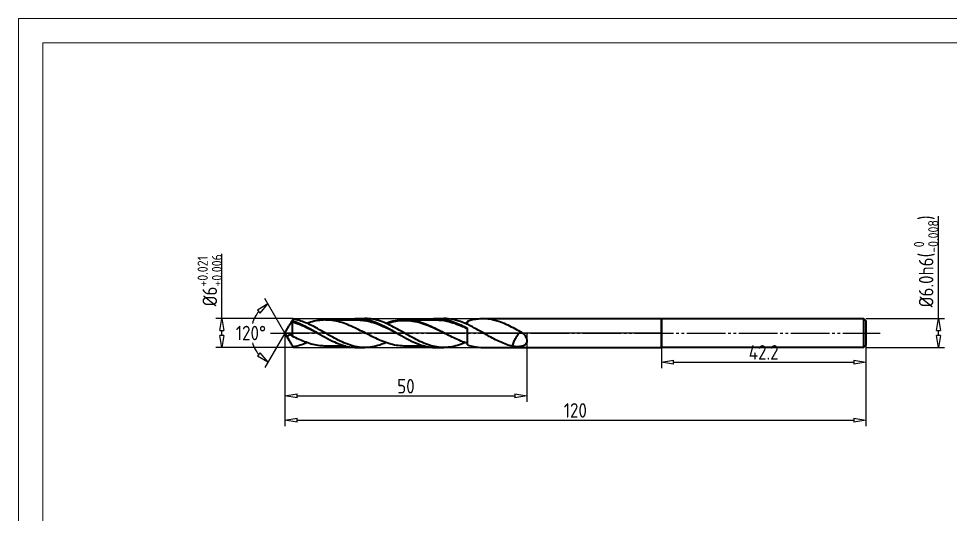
# Model space of a CAD drawing. Header units: millimetres. Extents: x 3470 to 3767, y 1233 to 1443.
# Drawn here: x 3475.4 to 3667.9, y 1335 to 1437.5 of the extents above; entities that cross this region are included whole.
import ezdxf
from ezdxf.enums import TextEntityAlignment as Align

# ---------------------------------------------------------------- set-up
doc = ezdxf.new("R2010")
doc.units = ezdxf.units.MM
doc.linetypes.add('JIS_09_08', pattern=[10.75, 8, -0.55, 0.55, -0.55, 0.55, -0.55])
for name, color, linetype in [('中心线', 2, 'JIS_09_08'), ('图框', 7, 'Continuous'), ('标注', 3, 'Continuous')]:
    doc.layers.add(name, color=color, linetype=linetype)
doc.layers.add('轮廓', color=4, linetype='Continuous', lineweight=35)
doc.styles.add('工程字', font='gbenor.shx', dxfattribs={"bigfont": 'gbcbig.shx'})
doc.styles.add('样式 1', font='simsunb.ttf')
doc.dimstyles.new('ZQH', dxfattribs={"dimtxt": 3, "dimasz": 2.5, "dimexe": 1.25, "dimexo": 0, "dimgap": 0.5, "dimtad": 1, "dimdec": 3, "dimdsep": 46, "dimtxsty": '工程字', "dimblk": 'CLOSEDBLANK', "dimcen": -0.8, "dimclrd": 3, "dimclre": 3, "dimclrt": 3, "dimadec": 1, "dimazin": 2, "dimtfac": 1, "dimtdec": 3, "dimtofl": 0, "dimtmove": 0, "dimatfit": 3, "dimldrblk": 'CLOSEDBLANK', "dimfxl": 1, "dimtolj": 1, "dimtzin": 0, "dimarcsym": 0})
doc.dimstyles.new('ZQV', dxfattribs={"dimtxt": 3, "dimasz": 2.5, "dimexe": 1.25, "dimexo": 0, "dimgap": 0.5, "dimtad": 1, "dimtih": 1, "dimtoh": 1, "dimdec": 3, "dimdsep": 46, "dimtxsty": '工程字', "dimblk": 'CLOSEDBLANK', "dimcen": -0.8, "dimclrd": 3, "dimclre": 3, "dimclrt": 3, "dimadec": 1, "dimazin": 2, "dimtfac": 1, "dimtdec": 3, "dimtofl": 0, "dimtmove": 0, "dimatfit": 3, "dimldrblk": 'CLOSEDBLANK', "dimfxl": 1, "dimtolj": 1, "dimtzin": 0, "dimarcsym": 0})

# ---------------------------------------------------------------- blocks, each defined once
blk = doc.blocks.new('TYFrame')
at = {"layer": '图框', "lineweight": 9}
for p, q in [((5, 5), (5, 205)), ((5, 205), (292, 205)), ((10, 10), (10, 200)), ((10, 200), (287, 200))]:
    blk.add_line(p, q, dxfattribs=at)
at = {"layer": '图框', "style": '样式 1', "flags": 1}
for tag, height, p in [('被加工材料', 1.2, (258.35, 62.06)), ('工件类型', 1.2, (258.35, 58.88)), ('刀具材料', 1.2, (258.35, 55.95)), ('冷却', 1.2, (258.35, 52.93)), ('涂层', 1.2, (258.35, 49.72)), ('孔公差', 1.2, (258.35, 46.73)), ('通孔', 1.2, (258.35, 43.61)), ('设计', 1.73, (215.5, 38.5)), ('刀具名称', 1.73, (264.42, 38.5)), ('设计日期', 1.73, (215.5, 30)), ('刀具编号', 1.73, (264.42, 30)), ('客户名称', 1.73, (264.42, 23.5)), ('审核', 1.73, (215.5, 21.8)), ('客户编号', 1.73, (264.42, 20)), ('审核日期', 1.73, (215.5, 14)), ('图号', 1.73, (264.42, 14, 30))]:
    blk.add_attdef(tag, text='', height=height, dxfattribs=at).set_placement(p, align=Align.MIDDLE_CENTER)
blk = doc.blocks.new('_ClosedBlank')
at = {"color": 0, "linetype": 'ByBlock', "lineweight": -2}
for p, q in [((-1, 0.167), (0, 0)), ((-1, 0.167), (-1, -0.167)), ((0, 0), (-1, -0.167))]:
    blk.add_line(p, q, dxfattribs=at)
blk = doc.blocks.new('*D7')
at = {"layer": 'Defpoints', "color": 0, "transparency": 16777216}
for p in [(3608.25, 1372.54), (3650.45, 1372.54), (3650.45, 1366.54)]:
    blk.add_point(p, dxfattribs=at)
at = {"layer": '标注', "color": 3, "lineweight": -2, "transparency": 16777216}
for p, q in [((3608.25, 1372.54), (3608.25, 1365.29)), ((3650.45, 1372.54), (3650.45, 1365.29)), ((3610.75, 1366.54), (3647.95, 1366.54))]:
    blk.add_line(p, q, dxfattribs=at)
at = {"layer": '标注', "color": 3, "lineweight": -2, "transparency": 16777216, "xscale": 2.5, "yscale": 2.5, "zscale": 2.5, "rotation": 180}
blk.add_blockref('_ClosedBlank', (3608.25, 1366.54), dxfattribs=at)
at = {"layer": '标注', "color": 3, "lineweight": -2, "transparency": 16777216, "xscale": 2.5, "yscale": 2.5, "zscale": 2.5}
blk.add_blockref('_ClosedBlank', (3650.45, 1366.54), dxfattribs=at)
at = {"layer": '标注', "color": 3, "transparency": 16777216, "insert": (3629.35, 1368.54), "char_height": 3, "attachment_point": 5, "style": '工程字'}
blk.add_mtext('\\A1;42.2', dxfattribs=at)
blk = doc.blocks.new('*D8')
at = {"layer": 'Defpoints', "color": 0, "transparency": 16777216}
for p in [(3650.45, 1375.54), (3665.45, 1375.54), (3650.45, 1369.54)]:
    blk.add_point(p, dxfattribs=at)
at = {"layer": '标注', "color": 3, "lineweight": -2, "transparency": 16777216}
for p, q in [((3665.45, 1375.54), (3665.45, 1396.68)), ((3650.45, 1375.54), (3666.7, 1375.54)), ((3665.45, 1372.04), (3665.45, 1373.04)), ((3650.45, 1369.54), (3666.7, 1369.54))]:
    blk.add_line(p, q, dxfattribs=at)
at = {"layer": '标注', "color": 3, "lineweight": -2, "transparency": 16777216, "xscale": 2.5, "yscale": 2.5, "zscale": 2.5}
for p, rotation in [((3665.45, 1375.54), 90), ((3665.45, 1369.54), 270)]:
    blk.add_blockref('_ClosedBlank', p, dxfattribs=dict(at, rotation=rotation))
at = {"layer": '标注', "color": 3, "transparency": 16777216, "insert": (3662.91, 1387.36), "char_height": 3, "attachment_point": 5, "rotation": 90, "style": '工程字'}
blk.add_mtext('\\A1;%%C6.0h6({\\H0.7x;\\S 0^ -0.008;})', dxfattribs=at)
blk = doc.blocks.new('*D9')
at = {"layer": 'Defpoints', "color": 0, "transparency": 16777216}
for p in [(3530.45, 1372.54), (3580.45, 1372.54), (3580.45, 1359.54)]:
    blk.add_point(p, dxfattribs=at)
at = {"layer": '标注', "color": 3, "lineweight": -2, "transparency": 16777216}
for p, q in [((3530.45, 1372.54), (3530.45, 1358.29)), ((3580.45, 1372.54), (3580.45, 1358.29)), ((3532.95, 1359.54), (3577.95, 1359.54))]:
    blk.add_line(p, q, dxfattribs=at)
at = {"layer": '标注', "color": 3, "lineweight": -2, "transparency": 16777216, "xscale": 2.5, "yscale": 2.5, "zscale": 2.5, "rotation": 180}
blk.add_blockref('_ClosedBlank', (3530.45, 1359.54), dxfattribs=at)
at = {"layer": '标注', "color": 3, "lineweight": -2, "transparency": 16777216, "xscale": 2.5, "yscale": 2.5, "zscale": 2.5}
blk.add_blockref('_ClosedBlank', (3580.45, 1359.54), dxfattribs=at)
at = {"layer": '标注', "color": 3, "transparency": 16777216, "insert": (3555.45, 1361.54), "char_height": 3, "attachment_point": 5, "style": '工程字'}
blk.add_mtext('\\A1;50', dxfattribs=at)
blk = doc.blocks.new('*D10')
at = {"layer": 'Defpoints', "color": 0, "transparency": 16777216}
for p in [(3530.45, 1372.54), (3650.45, 1372.54), (3650.45, 1354.54)]:
    blk.add_point(p, dxfattribs=at)
at = {"layer": '标注', "color": 3, "lineweight": -2, "transparency": 16777216}
for p, q in [((3530.45, 1372.54), (3530.45, 1353.29)), ((3650.45, 1372.54), (3650.45, 1353.29)), ((3532.95, 1354.54), (3647.95, 1354.54))]:
    blk.add_line(p, q, dxfattribs=at)
at = {"layer": '标注', "color": 3, "lineweight": -2, "transparency": 16777216, "xscale": 2.5, "yscale": 2.5, "zscale": 2.5, "rotation": 180}
blk.add_blockref('_ClosedBlank', (3530.45, 1354.54), dxfattribs=at)
at = {"layer": '标注', "color": 3, "lineweight": -2, "transparency": 16777216, "xscale": 2.5, "yscale": 2.5, "zscale": 2.5}
blk.add_blockref('_ClosedBlank', (3650.45, 1354.54), dxfattribs=at)
at = {"layer": '标注', "color": 3, "transparency": 16777216, "insert": (3590.45, 1356.54), "char_height": 3, "attachment_point": 5, "style": '工程字'}
blk.add_mtext('\\A1;120', dxfattribs=at)
blk = doc.blocks.new('*D11')
at = {"layer": 'Defpoints', "color": 0, "transparency": 16777216}
for p in [(3532.18, 1375.54), (3517.45, 1369.54), (3532.18, 1369.54)]:
    blk.add_point(p, dxfattribs=at)
at = {"layer": '标注', "color": 3, "lineweight": -2, "transparency": 16777216}
for p, q in [((3517.45, 1375.54), (3517.45, 1388.88)), ((3532.18, 1375.54), (3516.2, 1375.54)), ((3517.45, 1372.04), (3517.45, 1373.04)), ((3532.18, 1369.54), (3516.2, 1369.54))]:
    blk.add_line(p, q, dxfattribs=at)
at = {"layer": '标注', "color": 3, "lineweight": -2, "transparency": 16777216, "xscale": 2.5, "yscale": 2.5, "zscale": 2.5}
for p, rotation in [((3517.45, 1375.54), 90), ((3517.45, 1369.54), 270)]:
    blk.add_blockref('_ClosedBlank', p, dxfattribs=dict(at, rotation=rotation))
at = {"layer": '标注', "color": 3, "transparency": 16777216, "insert": (3514.94, 1383.46), "char_height": 3, "attachment_point": 5, "rotation": 90, "style": '工程字'}
blk.add_mtext('\\A1;%%C6{\\H0.7x;\\S+0.021^ +0.006;}', dxfattribs=at)
blk = doc.blocks.new('*D12')
at = {"layer": 'Defpoints', "color": 0, "transparency": 16777216}
for p in [(3523.86, 1374.94), (3530.45, 1372.54), (3530.45, 1372.54), (3530.46, 1372.56), (3530.46, 1372.53)]:
    blk.add_point(p, dxfattribs=at)
at = {"layer": '标注', "color": 3, "lineweight": -2, "transparency": 16777216}
for q in [(3526.32, 1379.69), (3526.32, 1365.39)]:
    blk.add_line((3530.45, 1372.54), q, dxfattribs=at)
for start, end in [(140.554, 163.4141), (196.5859, 219.446)]:
    blk.add_arc((3530.45, 1372.54), 7.01, start, end, dxfattribs=at)
at = {"layer": '标注', "color": 3, "lineweight": -2, "transparency": 16777216, "xscale": 2.5, "yscale": 2.5, "zscale": 2.5}
for p, rotation in [((3526.94, 1378.61), 40.27702422499649), ((3526.94, 1366.48), 319.7229757750035)]:
    blk.add_blockref('_ClosedBlank', p, dxfattribs=dict(at, rotation=rotation))
at = {"layer": '标注', "color": 3, "transparency": 16777216, "insert": (3523.44, 1372.54), "char_height": 3, "attachment_point": 5, "style": '工程字'}
blk.add_mtext('\\A1;120°', dxfattribs=at)

msp = doc.modelspace()

# ---------------------------------------------------------------- linework, layer by layer
at = {"color": 2}
msp.add_lwpolyline([(3530.4462, 1372.5431), (3532.1782, 1375.5431), (3608.2462, 1375.5431), (3608.2462, 1372.5431)], close=True, dxfattribs=at)
at = {"color": 2, "extrusion": (0, -1.22465e-16, -1)}
msp.add_lwpolyline([(-3530.4462, 1372.5431), (-3532.1782, 1369.5431), (-3608.2462, 1369.5431), (-3608.2462, 1372.5431)], close=True, dxfattribs=at)
at = {"layer": '中心线'}
msp.add_line((3527.4462, 1372.5431), (3653.4462, 1372.5431), dxfattribs=at)
at = {"layer": '轮廓', "lineweight": 35}
for p, q in [((3532.1782, 1375.0174), (3532.1782, 1375.4132)), ((3538.8559, 1375.2431), (3545.3795, 1375.2431)), ((3545.3795, 1375.5431), (3546.9678, 1375.5431)), ((3555.1801, 1375.2431), (3561.7037, 1375.2431)), ((3561.7037, 1375.5431), (3563.292, 1375.5431)), ((3571.3801, 1375.5431), (3608.2462, 1375.5431)), ((3608.2462, 1369.5431), (3608.2462, 1375.5431)), ((3530.4462, 1372.5431), (3531.2777, 1373.9833)), ((3530.4462, 1372.5431), (3531.2777, 1371.103)), ((3568.1782, 1370.0949), (3568.1782, 1373.5004)), ((3543.0359, 1369.8431), (3538.8559, 1369.8431)), ((3545.3795, 1369.5431), (3546.9678, 1369.5431)), ((3559.3601, 1369.8431), (3555.1801, 1369.8431)), ((3561.7037, 1369.5431), (3563.292, 1369.5431)), ((3571.3801, 1369.5431), (3608.2462, 1369.5431))]:
    msp.add_line(p, q, dxfattribs=at)
at = {"layer": '轮廓'}
for p, q in [((3608.2462, 1375.5431), (3608.2462, 1369.5431)), ((3649.9462, 1375.5431), (3649.9462, 1369.5431))]:
    msp.add_line(p, q, dxfattribs=at)
msp.add_lwpolyline([(3608.2462, 1369.5431), (3608.2462, 1375.5431), (3608.2462, 1375.5431), (3649.9462, 1375.5431), (3650.4462, 1375.0431), (3650.4462, 1370.0431), (3649.9462, 1369.5431), (3608.2462, 1369.5431), (3608.2462, 1369.5431)], dxfattribs=at)
at = {"layer": '轮廓', "lineweight": 35}
for points, knots in [([(3532.1782, 1375.4132), (3532.0572, 1375.2144), (3531.9351, 1375.0218), (3531.6501, 1374.5788), (3531.4887, 1374.3331), (3531.3368, 1374.0838), (3531.3075, 1374.0354), (3531.2773, 1373.9835)], [1.52056347, 1.52056347, 1.52056347, 1.52056347, 2.23747627, 2.23747627, 3.27358006, 3.27358006, 3.48749389, 3.48749389, 3.48749389, 3.48749389]), ([(3532.005, 1374.8196), (3532.063, 1374.8881), (3532.1207, 1374.954), (3532.1782, 1375.0174), (3532.1782, 1375.0174), (3532.1782, 1375.0174)], [0, 0, 0, 0, 0.359213466, 0.359213466, 0.359245068, 0.359245068, 0.359245068, 0.359245068]), ([(3532.005, 1371.869), (3532.005, 1372.0196), (3532.005, 1372.1735), (3532.005, 1372.6797), (3532.005, 1373.0323), (3532.005, 1373.6648), (3532.005, 1373.9437), (3532.005, 1374.4389), (3532.005, 1374.6515), (3532.005, 1374.8196)], [0.58609913, 0.58609913, 0.58609913, 0.58609913, 1.05474008, 1.05474008, 2.10948016, 2.10948016, 3.0473444, 3.0473444, 3.98520865, 3.98520865, 3.98520865, 3.98520865]), ([(3532.005, 1374.8196), (3533.069, 1374.5224), (3534.1329, 1374.0783), (3535.1969, 1373.5667), (3535.8704, 1373.2429), (3536.5439, 1372.893), (3537.2174, 1372.5431)], [0.15911659, 0.15911659, 0.15911659, 0.15911659, 0.77338781, 0.77338781, 0.77338781, 1.16222734, 1.16222734, 1.16222734, 1.16222734]), ([(3551.3445, 1370.5459), (3550.78, 1370.3027), (3550.2161, 1370.0951), (3548.6014, 1369.6357), (3547.5805, 1369.5035), (3545.4925, 1369.6034), (3544.4716, 1369.8333), (3542.3837, 1370.5925), (3541.3627, 1371.1045), (3539.2748, 1372.2592), (3538.2538, 1372.8755), (3536.3672, 1373.9138), (3535.5367, 1374.3349), (3533.8514, 1375.0189), (3533.0209, 1375.2716), (3532.1782, 1375.4132)], [30.41026853, 30.41026853, 30.41026853, 30.41026853, 32.3874041, 32.3874041, 36.00377391, 36.00377391, 39.62014371, 39.62014371, 43.23651352, 43.23651352, 46.85288332, 46.85288332, 49.77205025, 49.77205025, 52.69114883, 52.69114883, 52.69114883, 52.69114883]), ([(3532.1782, 1375.0174), (3533.544, 1374.5715), (3534.8593, 1373.8867), (3537.5908, 1372.3384), (3538.9062, 1371.5355), (3541.316, 1370.3778), (3542.3369, 1369.9885), (3544.0553, 1369.6162), (3544.7175, 1369.5432), (3545.3795, 1369.5432)], [0.00016629, 0.00016629, 0.00016629, 0.00016629, 4.73123651, 4.73123651, 9.46247303, 9.46247303, 13.07884279, 13.07884279, 15.41515743, 15.41515743, 15.41515743, 15.41515743]), ([(3555.1801, 1369.8431), (3555.1304, 1369.8431), (3555.0807, 1369.8435), (3554.5118, 1369.852), (3553.9956, 1369.9001), (3552.4325, 1370.1616), (3551.4116, 1370.4871), (3549.3237, 1371.3543), (3548.3027, 1371.8762), (3546.2148, 1372.9599), (3545.1938, 1373.497), (3543.1059, 1374.4208), (3542.085, 1374.7864), (3539.9971, 1375.2293), (3538.9761, 1375.2965), (3536.9539, 1375.1107), (3535.996, 1374.8815), (3535.0203, 1374.5404)], [-26.62107552, -26.62107552, -26.62107552, -26.62107552, -26.45282214, -26.45282214, -24.69780146, -24.69780146, -21.1683652, -21.1683652, -17.63892894, -17.63892894, -14.10949267, -14.10949267, -10.58005641, -10.58005641, -7.05062015, -7.05062015, -3.74355413, -3.74355413, -3.74355413, -3.74355413]), ([(3543.0358, 1375.2431), (3543.1506, 1375.272), (3543.2656, 1375.299), (3544.7467, 1375.6198), (3546.0621, 1375.6159), (3548.4718, 1375.0815), (3549.4928, 1374.6876), (3551.9025, 1373.5226), (3553.2179, 1372.7182), (3555.9495, 1371.1728), (3557.2649, 1370.4923), (3559.6627, 1369.7205), (3560.6722, 1369.5431), (3561.7037, 1369.5431)], [12.6795229, 12.6795229, 12.6795229, 12.6795229, 13.07884279, 13.07884279, 17.8100793, 17.8100793, 21.42644906, 21.42644906, 26.15768557, 26.15768557, 30.88892209, 30.88892209, 34.46388323, 34.46388323, 34.46388323, 34.46388323]), ([(3545.3795, 1375.2428), (3546.2411, 1375.2419), (3547.1027, 1375.1295), (3547.9643, 1374.9159), (3549.0282, 1374.6521), (3550.0922, 1374.2352), (3551.1561, 1373.7396), (3551.9513, 1373.3692), (3552.7464, 1372.9561), (3553.5416, 1372.5431)], [2.73302363, 2.73302363, 2.73302363, 2.73302363, 3.23047266, 3.23047266, 3.23047266, 3.84474387, 3.84474387, 3.84474387, 4.30381995, 4.30381995, 4.30381995, 4.30381995]), ([(3567.6687, 1370.5459), (3567.157, 1370.3254), (3566.6453, 1370.134), (3565.0839, 1369.6661), (3564.0629, 1369.5156), (3561.975, 1369.5789), (3560.954, 1369.7912), (3558.8661, 1370.5216), (3557.8452, 1371.0229), (3555.7573, 1372.1665), (3554.7363, 1372.7827), (3552.6484, 1373.9423), (3551.6274, 1374.4593), (3549.5395, 1375.232), (3548.5185, 1375.4702), (3547.3051, 1375.5384), (3547.1362, 1375.5431), (3546.9678, 1375.5431)], [11.39830472, 11.39830472, 11.39830472, 11.39830472, 13.19068825, 13.19068825, 16.80705805, 16.80705805, 20.42342786, 20.42342786, 24.03979766, 24.03979766, 27.65616747, 27.65616747, 31.27253727, 31.27253727, 34.88890707, 34.88890707, 35.47603317, 35.47603317, 35.47603317, 35.47603317]), ([(3568.1782, 1370.3776), (3567.2385, 1370.6693), (3566.3156, 1371.0618), (3564.4361, 1371.9646), (3563.5132, 1372.4581), (3561.5295, 1373.4776), (3560.5085, 1373.9778), (3558.4206, 1374.7744), (3557.3997, 1375.0526), (3555.3118, 1375.296), (3554.2908, 1375.2556), (3552.6076, 1374.9377), (3551.9771, 1374.7615), (3551.3445, 1374.5403)], [0, 0, 0, 0, 3.17713939, 3.17713939, 6.35427877, 6.35427877, 9.88371497, 9.88371497, 13.41315117, 13.41315117, 16.94258737, 16.94258737, 19.10362963, 19.10362963, 19.10362963, 19.10362963]), ([(3551.4367, 1374.5003), (3552.4511, 1374.8382), (3553.4654, 1375.0613), (3554.4797, 1375.132), (3555.5523, 1375.2068), (3556.6249, 1375.1108), (3557.6975, 1374.8616), (3558.7701, 1374.6123), (3559.8427, 1374.2109), (3560.9153, 1373.7301), (3561.5005, 1373.4678), (3562.0857, 1373.1826), (3562.6709, 1372.8908)], [4.09843355, 4.09843355, 4.09843355, 4.09843355, 4.68406289, 4.68406289, 4.68406289, 5.30332028, 5.30332028, 5.30332028, 5.92257768, 5.92257768, 5.92257768, 6.260459, 6.260459, 6.260459, 6.260459]), ([(3559.3601, 1375.2431), (3559.4295, 1375.2606), (3559.4991, 1375.2774), (3560.6127, 1375.5342), (3561.6337, 1375.6029), (3563.5997, 1375.3914), (3564.5058, 1375.1547), (3566.35, 1374.4553), (3567.2562, 1374.0049), (3568.1782, 1373.5004)], [31.76239082, 31.76239082, 31.76239082, 31.76239082, 32.00378884, 32.00378884, 35.6201586, 35.6201586, 38.81436494, 38.81436494, 42.00857127, 42.00857127, 42.00857127, 42.00857127]), ([(3561.7037, 1375.2424), (3562.4436, 1375.2418), (3563.1836, 1375.1598), (3563.9235, 1375.0005), (3564.9875, 1374.7714), (3566.0514, 1374.3837), (3567.1154, 1373.9065), (3567.4697, 1373.7476), (3567.824, 1373.5791), (3568.1782, 1373.4047)], [5.87461633, 5.87461633, 5.87461633, 5.87461633, 6.30182872, 6.30182872, 6.30182872, 6.91609994, 6.91609994, 6.91609994, 7.12064606, 7.12064606, 7.12064606, 7.12064606]), ([(3577.4794, 1369.7932), (3576.6194, 1369.9917), (3575.7724, 1370.3001), (3574.0525, 1371.0811), (3573.2055, 1371.5417), (3571.3016, 1372.6248), (3570.2807, 1373.2361), (3567.8709, 1374.5026), (3566.5555, 1375.0636), (3564.5521, 1375.4768), (3563.923, 1375.5431), (3563.292, 1375.5431)], [0, 0, 0, 0, 2.97897432, 2.97897432, 5.95794864, 5.95794864, 9.57431844, 9.57431844, 14.30555508, 14.30555508, 16.51453292, 16.51453292, 16.51453292, 16.51453292]), ([(3568.1782, 1374.9914), (3568.926, 1375.2409), (3569.6684, 1375.4126), (3571.4667, 1375.6028), (3572.4877, 1375.5321), (3574.5184, 1375.0604), (3575.4856, 1374.6873), (3577.459, 1373.7411), (3578.4263, 1373.1872), (3579.413, 1372.6177)], [41.89801703, 41.89801703, 41.89801703, 41.89801703, 44.51130449, 44.51130449, 48.12767429, 48.12767429, 51.54578403, 51.54578403, 54.96389377, 54.96389377, 54.96389377, 54.96389377]), ([(3577.4794, 1369.7932), (3577.4943, 1369.8759), (3577.565, 1370.1903), (3577.7895, 1370.8305), (3578.1552, 1371.5608), (3578.6078, 1372.2663), (3578.9651, 1372.6439), (3579.1595, 1372.7301), (3579.2031, 1372.7395)], [0.7219478, 0.7219478, 0.7219478, 0.7219478, 0.8975979, 1.34639685, 1.7951958, 2.0943951, 2.6927937, 2.89267277, 2.89267277, 2.89267277, 2.89267277]), ([(3579.413, 1372.6177), (3579.4349, 1372.6051), (3579.4564, 1372.5921), (3579.5803, 1372.5143), (3579.6755, 1372.4415), (3579.839, 1372.2944), (3579.9185, 1372.2116), (3580.0621, 1372.0348), (3580.1262, 1371.9409), (3580.2605, 1371.7114), (3580.3313, 1371.5511), (3580.4241, 1371.231), (3580.4462, 1371.0714), (3580.4462, 1370.7904), (3580.4241, 1370.6469), (3580.3313, 1370.3911), (3580.2605, 1370.2785), (3580.1262, 1370.1323), (3580.0621, 1370.0767), (3579.9185, 1369.9794), (3579.839, 1369.9376), (3579.6755, 1369.8675), (3579.5803, 1369.8356), (3579.3751, 1369.7825), (3579.2651, 1369.7613), (3579.0367, 1369.7287), (3578.9183, 1369.7172), (3578.6806, 1369.7024), (3578.5614, 1369.699), (3578.4462, 1369.699), (3578.331, 1369.699), (3578.2118, 1369.7024), (3577.9741, 1369.7172), (3577.8556, 1369.7287), (3577.651, 1369.7579), (3577.563, 1369.7739), (3577.4794, 1369.7932)], [6.98762363, 6.98762363, 6.98762363, 6.98762363, 7.05919923, 7.05919923, 7.40481224, 7.40481224, 7.71938074, 7.71938074, 8.03394924, 8.03394924, 8.53374477, 8.53374477, 9.0335403, 9.0335403, 9.53333582, 9.53333582, 10.03313135, 10.03313135, 10.34769985, 10.34769985, 10.66226835, 10.66226835, 11.00788136, 11.00788136, 11.35349437, 11.35349437, 11.69910738, 11.69910738, 12.04472039, 12.04472039, 12.04472039, 12.39033341, 12.39033341, 12.73594642, 12.73594642, 13.00998383, 13.00998383, 13.00998383, 13.00998383]), ([(3532.1782, 1369.673), (3532.0572, 1369.8719), (3531.9351, 1370.0644), (3531.6501, 1370.5075), (3531.4887, 1370.7531), (3531.2458, 1371.1518), (3531.101, 1371.3981), (3531.0176, 1371.727), (3531.0151, 1371.831), (3531.0722, 1372.0084), (3531.1235, 1372.075), (3531.2615, 1372.1804), (3531.3603, 1372.2134), (3531.5929, 1372.1972), (3531.7175, 1372.139), (3531.8779, 1372.0048), (3531.917, 1371.9672), (3531.9554, 1371.9255)], [1.52056347, 1.52056347, 1.52056347, 1.52056347, 2.23747627, 2.23747627, 3.27358006, 3.27358006, 4.23651962, 4.23651962, 4.74890395, 4.74890395, 5.21770683, 5.21770683, 5.79977826, 5.79977826, 6.44956482, 6.44956482, 6.66346325, 6.66346325, 6.66346325, 6.66346325]), ([(3538.8559, 1369.8431), (3538.473, 1369.8431), (3538.0893, 1369.8651), (3536.7383, 1370.0197), (3535.7922, 1370.2639), (3533.881, 1370.9589), (3532.9515, 1371.3928), (3532.005, 1371.869)], [33.28190407, 33.28190407, 33.28190407, 33.28190407, 34.58976838, 34.58976838, 37.84963863, 37.84963863, 41.05145425, 41.05145425, 41.05145425, 41.05145425]), ([(3568.1782, 1370.0949), (3568.612, 1369.9502), (3569.0463, 1369.8308), (3570.1216, 1369.6093), (3570.7499, 1369.5432), (3571.3801, 1369.5431)], [41.87771298, 41.87771298, 41.87771298, 41.87771298, 43.39643765, 43.39643765, 45.60256103, 45.60256103, 45.60256103, 45.60256103])]:
    msp.add_open_spline(points, degree=3, knots=knots, dxfattribs=at)
for points in [[(3568.1782, 1374.7086), (3568.0077, 1374.6557), (3567.8379, 1374.5995), (3567.6687, 1374.5404)], [(3568.1782, 1374.9914), (3568.1782, 1374.8936), (3568.1782, 1374.7992), (3568.1782, 1374.7086)], [(3531.9554, 1371.9255), (3531.9721, 1371.9074), (3531.9886, 1371.8886), (3532.005, 1371.869)], [(3535.0203, 1370.5459), (3534.0672, 1370.1353), (3533.1316, 1369.8332), (3532.1782, 1369.673)]]:
    msp.add_open_spline(points, degree=3, dxfattribs=at)

# ---------------------------------------------------------------- block references
at = {"color": 0}
msp.add_blockref('TYFrame', (3470.4462, 1232.5431), dxfattribs=at)

# ---------------------------------------------------------------- dimensions: what is measured, and where the dimension line sits
at = {"layer": '标注'}
dim = msp.add_linear_dim(base=(3517.4462, 1369.5431), p1=(3532.1782, 1375.5431), p2=(3532.1782, 1369.5431), angle=89.999998, text='%%C<>{\\H0.7x;\\S+0.021^ +0.006;}', dimstyle='ZQH', dxfattribs=at)
dim.commit()
dim.dimension.update_dxf_attribs({"geometry": '*D11', "text_midpoint": (3517.4462, 1383.4615), "dimtype": 128})
dim = msp.add_linear_dim(base=(3665.4462, 1375.5431), p1=(3650.4462, 1369.5431), p2=(3650.4462, 1375.5431), angle=270.000002, text='%%C6.0h6({\\H0.7x;\\S 0^ -0.008;})', dimstyle='ZQH', override={"dimtol": 1, "dimtp": 0, "dimtm": 0.008, "dimtdec": 1}, dxfattribs=at)
dim.commit()
dim.dimension.update_dxf_attribs({"geometry": '*D8', "text_midpoint": (3665.4462, 1387.3607), "dimtype": 128})
dim = msp.add_angular_dim_2l(base=(3523.8623, 1374.93947), line1=((3530.44619, 1372.54313), (3530.45619, 1372.52581)), line2=((3530.44619, 1372.54313), (3530.45619, 1372.56045)), dimstyle='ZQV', dxfattribs=at)
dim.commit()
dim.dimension.update_dxf_attribs({"geometry": '*D12', "text_midpoint": (3523.43976, 1372.54313)})
for base, p1, p2, picture, middle in [((3580.4462, 1359.5431), (3530.4462, 1372.5431), (3580.4462, 1372.5431), '*D9', (3555.4462, 1361.5431)), ((3650.4462, 1354.5431), (3530.4462, 1372.5431), (3650.4462, 1372.5431), '*D10', (3590.4462, 1356.5431)), ((3650.4462, 1366.5431), (3608.2462, 1372.5431), (3650.4462, 1372.5431), '*D7', (3629.3462, 1368.5431))]:
    dim = msp.add_linear_dim(base=base, p1=p1, p2=p2, dimstyle='ZQH', dxfattribs=at)
    dim.commit()
    dim.dimension.update_dxf_attribs({"geometry": picture, "text_midpoint": middle})

doc.saveas('drawing.dxf')
